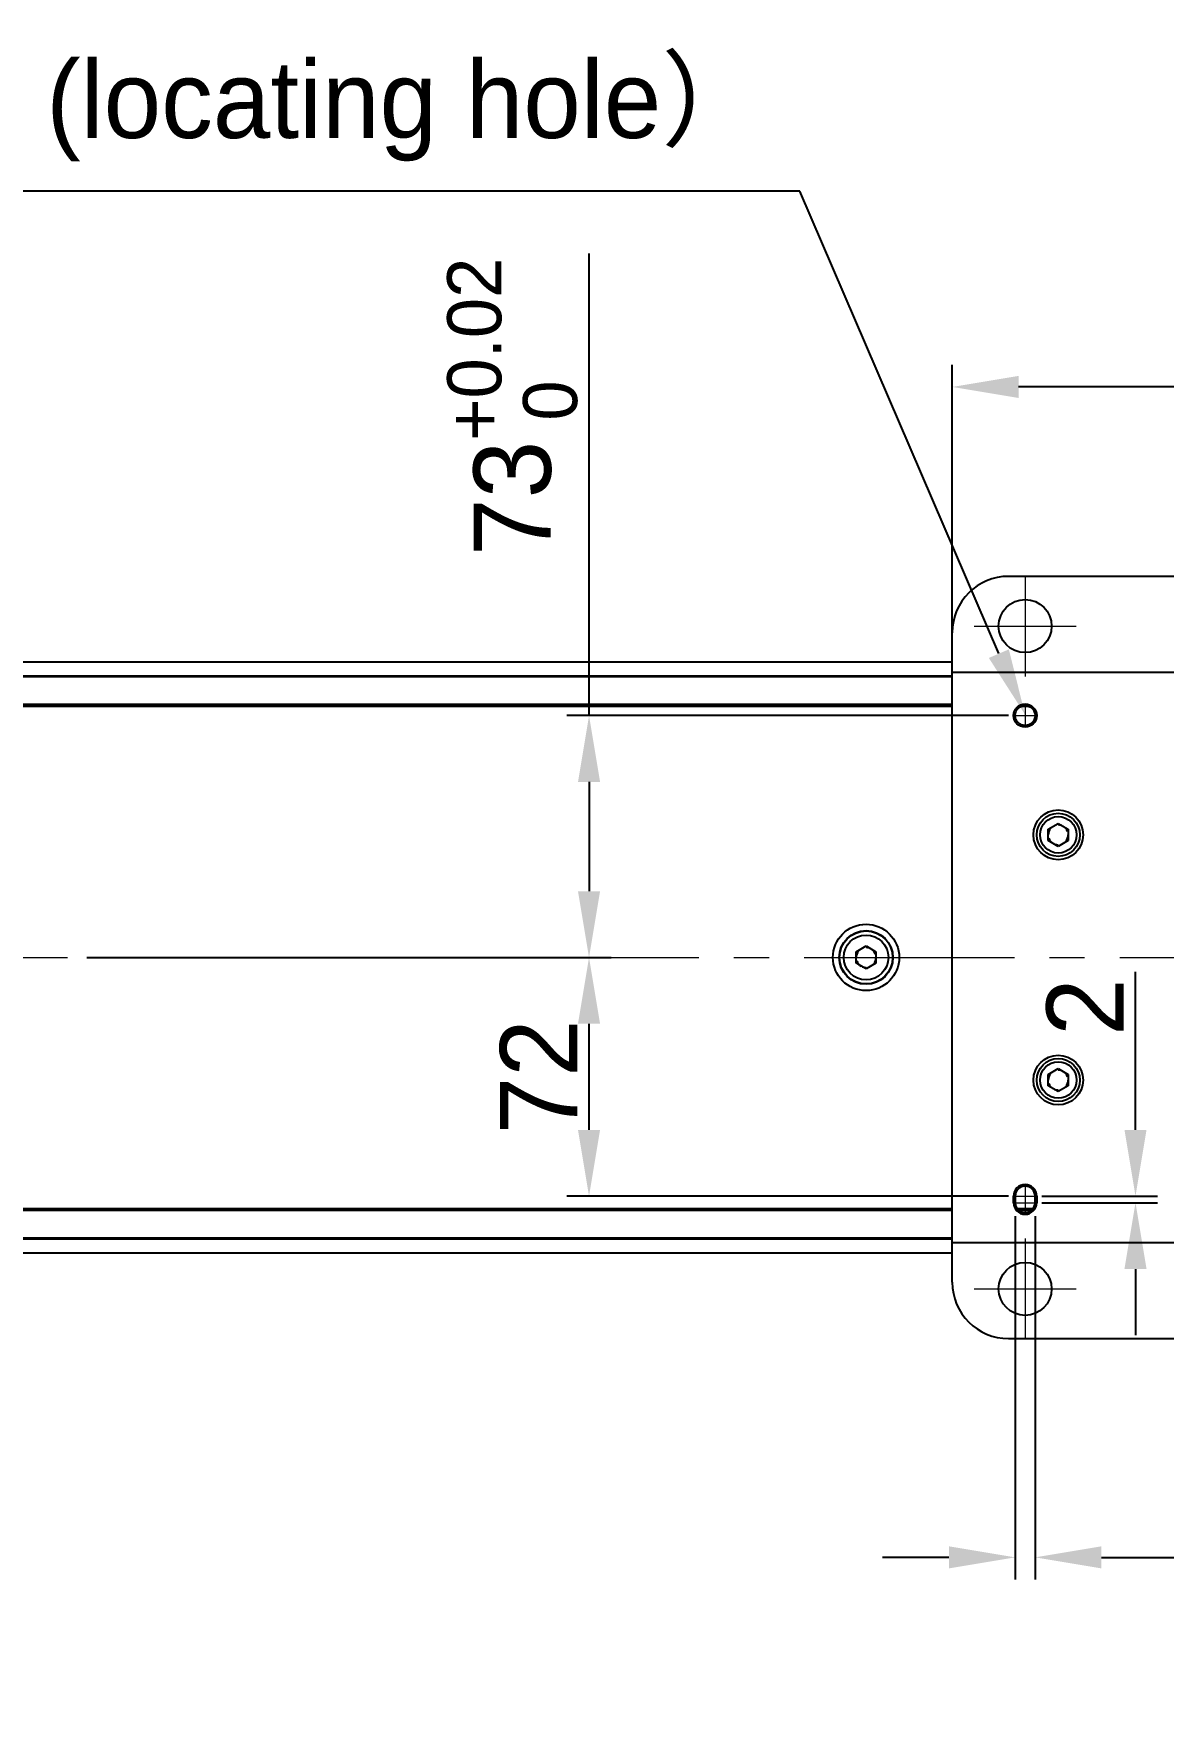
# Model space of a CAD drawing. Header units: millimetres. Extents: x 4086 to 8300, y 123 to 1549.
# Drawn here: x 6860.2 to 6962.5, y 1231.7 to 1383.7 of the extents above; entities that cross this region are included whole.
import ezdxf
from ezdxf import colors
from ezdxf.entities.mleader import LeaderData, LeaderLine
from ezdxf.math import Vec2, Vec3

# ---------------------------------------------------------------- set-up
doc = ezdxf.new("R2010")
doc.units = ezdxf.units.MM
doc.linetypes.add('CENTER2', pattern=[28.575, 19.05, -3.175, 3.175, -3.175])
doc.layers.add('中心线层', color=7, linetype='CENTER2', lineweight=0)
doc.layers.add('轮廓实线层', color=7, linetype='Continuous', lineweight=30)
doc.layers.add('尺寸标注', color=7, linetype='Continuous')
doc.styles.add('思源黑', font='SourceHanSansCN-Normal.ttf')
doc.dimstyles.new('尺寸标注_3_10比例', dxfattribs={"dimtxt": 7, "dimasz": 6, "dimexe": 2, "dimexo": 1.5, "dimgap": 1, "dimtad": 1, "dimdec": 1, "dimlfac": 3.333333, "dimdsep": 46, "dimtxsty": '思源黑', "dimcen": 0.09, "dimadec": 0, "dimazin": 0, "dimtp": 0.01, "dimtm": 0.01, "dimtfac": 1, "dimtdec": 1, "dimtofl": 0, "dimtmove": 0, "dimatfit": 3, "dimfxl": 0, "dimtolj": 1, "dimarcsym": 0})

# ---------------------------------------------------------------- blocks, each defined once
blk = doc.blocks.new('*D2899')
at = {"layer": 'Defpoints', "color": 0}
for p in [(6943.35, 1351.7), (6943.35, 1325.85), (7030.95, 1325.85)]:
    blk.add_point(p, dxfattribs=at)
at = {"layer": '轮廓实线层', "color": 0, "lineweight": -2}
for p, q in [((6943.35, 1327.35), (6943.35, 1353.7)), ((7030.95, 1327.35), (7030.95, 1353.7)), ((7024.95, 1351.7), (6949.35, 1351.7))]:
    blk.add_line(p, q, dxfattribs=at)
at = {"layer": '轮廓实线层', "color": 0}
for points in [[(6949.35, 1352.7), (6949.35, 1350.7), (6943.35, 1351.7)], [(7024.95, 1350.7), (7024.95, 1352.7), (7030.95, 1351.7)]]:
    blk.add_solid(points, dxfattribs=at)
at = {"layer": '轮廓实线层', "color": 0, "insert": (6987.15, 1356.33), "char_height": 7, "attachment_point": 5, "style": '思源黑'}
blk.add_mtext('\\A1;292', dxfattribs=at)
blk = doc.blocks.new('*D2900')
at = {"layer": 'Defpoints', "color": 0}
for p in [(6949.05, 1278.15), (6950.85, 1278.15), (6950.85, 1245.75)]:
    blk.add_point(p, dxfattribs=at)
at = {"layer": '轮廓实线层', "color": 0, "lineweight": -2}
for p, q in [((6949.05, 1276.65), (6949.05, 1243.75)), ((6950.85, 1276.65), (6950.85, 1243.75)), ((6943.05, 1245.75), (6937.05, 1245.75)), ((6956.85, 1245.75), (7106.86, 1245.75))]:
    blk.add_line(p, q, dxfattribs=at)
at = {"layer": '轮廓实线层', "color": 0}
for points in [[(6943.05, 1244.75), (6943.05, 1246.75), (6949.05, 1245.75)], [(6956.85, 1246.75), (6956.85, 1244.75), (6950.85, 1245.75)]]:
    blk.add_solid(points, dxfattribs=at)
at = {"layer": '轮廓实线层', "color": 0, "insert": (7034.85, 1253.84), "char_height": 7, "attachment_point": 5, "style": '思源黑'}
blk.add_mtext('\\A1;\\A1;6{\\H0.7x;\\S+0.018^  0;}{\\C7;Penetration (locating hole})', dxfattribs=at)
blk = doc.blocks.new('*D2901')
at = {"layer": 'Defpoints', "color": 0}
for p in [(6949.95, 1278.45), (6949.95, 1277.85), (6959.94, 1277.85)]:
    blk.add_point(p, dxfattribs=at)
at = {"layer": '轮廓实线层', "color": 0, "lineweight": -2}
for p, q in [((6959.94, 1284.45), (6959.94, 1298.76)), ((6951.45, 1278.45), (6961.94, 1278.45)), ((6951.45, 1277.85), (6961.94, 1277.85)), ((6959.94, 1271.85), (6959.94, 1265.85))]:
    blk.add_line(p, q, dxfattribs=at)
at = {"layer": '轮廓实线层', "color": 0}
for points in [[(6958.94, 1284.45), (6960.94, 1284.45), (6959.94, 1278.45)], [(6960.94, 1271.85), (6958.94, 1271.85), (6959.94, 1277.85)]]:
    blk.add_solid(points, dxfattribs=at)
at = {"layer": '轮廓实线层', "color": 0, "insert": (6955.38, 1295.56), "char_height": 7, "attachment_point": 5, "rotation": 90, "style": '思源黑'}
blk.add_mtext('\\A1;2', dxfattribs=at)
blk = doc.blocks.new('*D2902')
at = {"layer": 'Defpoints', "color": 0}
for p in [(6863.49, 1300.05), (6910.47, 1300.05), (6949.95, 1278.45)]:
    blk.add_point(p, dxfattribs=at)
at = {"layer": '轮廓实线层', "color": 0, "lineweight": -2}
for p, q in [((6864.99, 1300.05), (6912.47, 1300.05)), ((6910.47, 1284.45), (6910.47, 1294.05)), ((6948.45, 1278.45), (6908.47, 1278.45))]:
    blk.add_line(p, q, dxfattribs=at)
at = {"layer": '轮廓实线层', "color": 0}
for points in [[(6911.47, 1294.05), (6909.47, 1294.05), (6910.47, 1300.05)], [(6909.47, 1284.45), (6911.47, 1284.45), (6910.47, 1278.45)]]:
    blk.add_solid(points, dxfattribs=at)
at = {"layer": '轮廓实线层', "color": 0, "insert": (6905.91, 1289.25), "char_height": 7, "attachment_point": 5, "rotation": 90, "style": '思源黑'}
blk.add_mtext('\\A1;72', dxfattribs=at)
blk = doc.blocks.new('*D2903')
at = {"layer": 'Defpoints', "color": 0}
for p in [(6949.95, 1321.95), (6863.49, 1300.05), (6910.47, 1300.05)]:
    blk.add_point(p, dxfattribs=at)
at = {"layer": '轮廓实线层', "color": 0, "lineweight": -2}
for p, q in [((6910.47, 1321.95), (6910.47, 1363.78)), ((6948.45, 1321.95), (6908.47, 1321.95)), ((6910.47, 1315.95), (6910.47, 1306.05)), ((6864.99, 1300.05), (6912.47, 1300.05))]:
    blk.add_line(p, q, dxfattribs=at)
at = {"layer": '轮廓实线层', "color": 0}
for points in [[(6911.47, 1315.95), (6909.47, 1315.95), (6910.47, 1321.95)], [(6909.47, 1306.05), (6911.47, 1306.05), (6910.47, 1300.05)]]:
    blk.add_solid(points, dxfattribs=at)
at = {"layer": '轮廓实线层', "color": 0, "insert": (6903.51, 1349.91), "char_height": 7, "attachment_point": 5, "rotation": 90, "style": '思源黑'}
blk.add_mtext('\\A1;73{\\A1;{\\H0.7x;\\S+0.02^  0;}}', dxfattribs=at)

msp = doc.modelspace()

# ---------------------------------------------------------------- linework, layer by layer
for p, q in [((7027.948, 1334.555), (6948.448, 1334.555)), ((6943.348, 1270.655), (6943.348, 1329.455)), ((6943.348, 1326.795), (6791.398, 1326.795)), ((6791.398, 1325.556), (6943.348, 1325.556)), ((6943.348, 1325.468), (6791.398, 1325.468)), ((7030.948, 1325.855), (6943.348, 1325.855)), ((6789.898, 1322.803), (6943.348, 1322.803)), ((6943.348, 1322.956), (6791.398, 1322.956)), ((6949.688, 1322.803), (6950.211, 1322.803)), ((6952.048, 1311.674), (6952.948, 1312.194)), ((6952.048, 1310.635), (6952.048, 1311.674)), ((6952.948, 1312.194), (6953.848, 1311.674)), ((6953.848, 1311.674), (6953.848, 1310.635)), ((6952.948, 1310.115), (6952.048, 1310.635)), ((6953.848, 1310.635), (6952.948, 1310.115)), ((6934.648, 1300.574), (6935.548, 1301.094)), ((6935.548, 1301.094), (6936.448, 1300.574)), ((6934.648, 1299.535), (6934.648, 1300.574)), ((6935.548, 1299.015), (6934.648, 1299.535)), ((6936.448, 1299.535), (6935.548, 1299.015)), ((6936.448, 1300.574), (6936.448, 1299.535)), ((6952.048, 1289.474), (6952.948, 1289.994)), ((6952.048, 1288.435), (6952.048, 1289.474)), ((6952.948, 1289.994), (6953.848, 1289.474)), ((6953.848, 1289.474), (6953.848, 1288.435)), ((6952.948, 1287.915), (6952.048, 1288.435)), ((6953.848, 1288.435), (6952.948, 1287.915)), ((6948.898, 1277.855), (6948.898, 1278.455)), ((6949.048, 1278.455), (6949.048, 1277.855)), ((6950.848, 1277.855), (6950.848, 1278.455)), ((6950.998, 1278.455), (6950.998, 1277.855)), ((6943.348, 1277.306), (6789.898, 1277.306)), ((6943.348, 1277.153), (6791.398, 1277.153)), ((6950.643, 1277.306), (6949.253, 1277.306)), ((6950.487, 1277.153), (6949.407, 1277.153)), ((6943.348, 1274.641), (6791.398, 1274.641)), ((6943.348, 1274.553), (6791.398, 1274.553)), ((6943.348, 1274.255), (7030.948, 1274.255)), ((6791.398, 1273.314), (6943.348, 1273.314)), ((6948.448, 1265.555), (7027.948, 1265.555))]:
    msp.add_line(p, q)
for centre, radius in [((6949.948, 1330.055), 2.4), ((6949.948, 1321.955), 1.05), ((6949.948, 1321.955), 0.9), ((6952.948, 1311.155), 2.25), ((6952.948, 1311.155), 1.95), ((6952.948, 1311.155), 1.65), ((6935.548, 1300.055), 3), ((6935.548, 1300.055), 2.43), ((6935.548, 1300.055), 2.4), ((6935.548, 1300.055), 2.025), ((6952.948, 1288.955), 2.25), ((6952.948, 1288.955), 1.95), ((6952.948, 1288.955), 1.65), ((6949.948, 1270.055), 2.4)]:
    msp.add_circle(centre, radius)
for centre, radius, start, end in [((6948.448, 1329.455), 5.1, 90, 180), ((6952.948, 1311.155), 0.9, 139.99763, 180), ((6952.948, 1311.155), 0.9, 69.9997, 90), ((6952.948, 1311.155), 0.9, 19.99763, 60), ((6952.948, 1311.155), 0.9, 199.99763, 240), ((6952.948, 1311.155), 0.9, 249.9997, 270), ((6952.948, 1311.155), 0.9, 319.99763, 0), ((6935.548, 1300.055), 0.9, 69.9997, 90), ((6935.548, 1300.055), 0.9, 139.99763, 180), ((6935.548, 1300.055), 0.9, 199.99763, 240), ((6935.548, 1300.055), 0.9, 19.99763, 60), ((6935.548, 1300.055), 0.9, 319.99763, 0), ((6935.548, 1300.055), 0.9, 249.9997, 270), ((6952.948, 1288.955), 0.9, 139.99763, 180), ((6952.948, 1288.955), 0.9, 69.9997, 90), ((6952.948, 1288.955), 0.9, 19.99763, 60), ((6952.948, 1288.955), 0.9, 319.99763, 0), ((6952.948, 1288.955), 0.9, 199.99763, 240), ((6952.948, 1288.955), 0.9, 249.9997, 270), ((6949.948, 1278.455), 1.05, 0, 180), ((6949.948, 1278.455), 0.9, 0, 180), ((6949.948, 1277.855), 1.05, 180, 0), ((6949.948, 1277.855), 0.9, 180, 0), ((6948.448, 1270.655), 5.1, 180, 270)]:
    msp.add_arc(centre, radius, start, end)
at = {"layer": '中心线层'}
for p, q in [((6949.948, 1334.617), (6949.948, 1325.492)), ((6945.341, 1330.055), (6954.554, 1330.055)), ((6949.948, 1322.758), (6949.948, 1321.151)), ((6949.14, 1321.955), (6950.755, 1321.955)), ((6672.763, 1300.055), (7054.208, 1300.055)), ((6949.14, 1278.455), (6950.755, 1278.455)), ((6949.948, 1279.258), (6949.948, 1277.651)), ((6949.948, 1278.658), (6949.948, 1277.051)), ((6949.14, 1277.855), (6950.755, 1277.855)), ((6949.948, 1274.617), (6949.948, 1265.492)), ((6945.341, 1270.055), (6954.554, 1270.055))]:
    msp.add_line(p, q, dxfattribs=at)

# ---------------------------------------------------------------- dimensions: what is measured, and where the dimension line sits
at = {"layer": '轮廓实线层'}
dim = msp.add_linear_dim(base=(6910.471, 1300.055), p1=(6949.948, 1321.955), p2=(6863.486, 1300.055), angle=90, text='<>{\\A1;{\\H0.7x;\\S+0.02^  0;}}', dimstyle='尺寸标注_3_10比例', dxfattribs=at)
dim.commit()
dim.dimension.update_dxf_attribs({"geometry": '*D2903', "text_midpoint": (6910.471, 1349.912), "dimtype": 160})
dim = msp.add_linear_dim(base=(6943.348, 1351.703), p1=(7030.948, 1325.855), p2=(6943.348, 1325.855), dimstyle='尺寸标注_3_10比例', dxfattribs=at)
dim.commit()
dim.dimension.update_dxf_attribs({"geometry": '*D2899', "text_midpoint": (6987.148, 1356.329)})
dim = msp.add_linear_dim(base=(6910.471, 1300.055), p1=(6949.948, 1278.455), p2=(6863.486, 1300.055), angle=90, dimstyle='尺寸标注_3_10比例', dxfattribs=at)
dim.commit()
dim.dimension.update_dxf_attribs({"geometry": '*D2902', "text_midpoint": (6905.908, 1289.255)})
dim = msp.add_linear_dim(base=(6959.94, 1277.855), p1=(6949.948, 1278.455), p2=(6949.948, 1277.855), angle=90, dimstyle='尺寸标注_3_10比例', dxfattribs=at)
dim.commit()
dim.dimension.update_dxf_attribs({"geometry": '*D2901', "text_midpoint": (6959.94, 1295.565), "dimtype": 160})
dim = msp.add_linear_dim(base=(6950.848, 1245.749), p1=(6949.048, 1278.155), p2=(6950.848, 1278.155), text='\\A1;<>{\\H0.7x;\\S+0.018^  0;}{\\C7;Penetration (locating hole})', dimstyle='尺寸标注_3_10比例', override={"dimtxsty": '思源黑'}, dxfattribs=at)
dim.commit()
dim.dimension.update_dxf_attribs({"geometry": '*D2900', "text_midpoint": (7034.853, 1253.842)})

# ---------------------------------------------------------------- leaders
at = {"layer": '尺寸标注'}
ml = msp.add_multileader_mtext('Standard', dxfattribs=at)
ml.set_content('{\\A1;\\C256;φ6 {\\H0.7x;\\S+0.018^  0;}\\C7;Penetration (locating hole\\C0;）}', style='思源黑')
ml.set_leader_properties()
ml.build(insert=Vec2(0, 0))
ml.multileader.update_dxf_attribs({"text_left_attachment_type": 5, "text_right_attachment_type": 5, "dogleg_length": 1, "arrow_head_size": 6})
ctx = ml.context
ctx.base_point, ctx.char_height, ctx.arrow_head_size, ctx.plane_origin = Vec3(6772.631, 1369.429), 7, 6, Vec3(6949.941, 1322.045)
ctx.left_attachment, ctx.right_attachment, ctx.text_align_type = 5, 5, 2
notes = []
notes.append((ctx, [(0, (1, 1, 0), (6929.56, 1369.429), (-1, 0), 1, [(0, [(6949.941, 1322.045)], 0, [])])]))
ctx.mtext.insert, ctx.mtext.alignment, ctx.mtext.flow_direction = Vec3(6926.56, 1383.615), 3, 5
for ctx, leaders in notes:
    for number, flags, end, landing, length, lines in leaders:
        leader = LeaderData()
        leader.index, (leader.has_last_leader_line, leader.has_dogleg_vector, leader.attachment_direction) = number, flags
        leader.last_leader_point, leader.dogleg_vector, leader.dogleg_length = Vec3(end), Vec3(landing), length
        for number, points, colour, breaks in lines:
            line = LeaderLine()
            line.index, line.vertices, line.color, line.breaks = number, Vec3.list(points), colors.encode_raw_color(colour), breaks
            leader.lines.append(line)
        ctx.leaders.append(leader)

doc.saveas('drawing.dxf')
